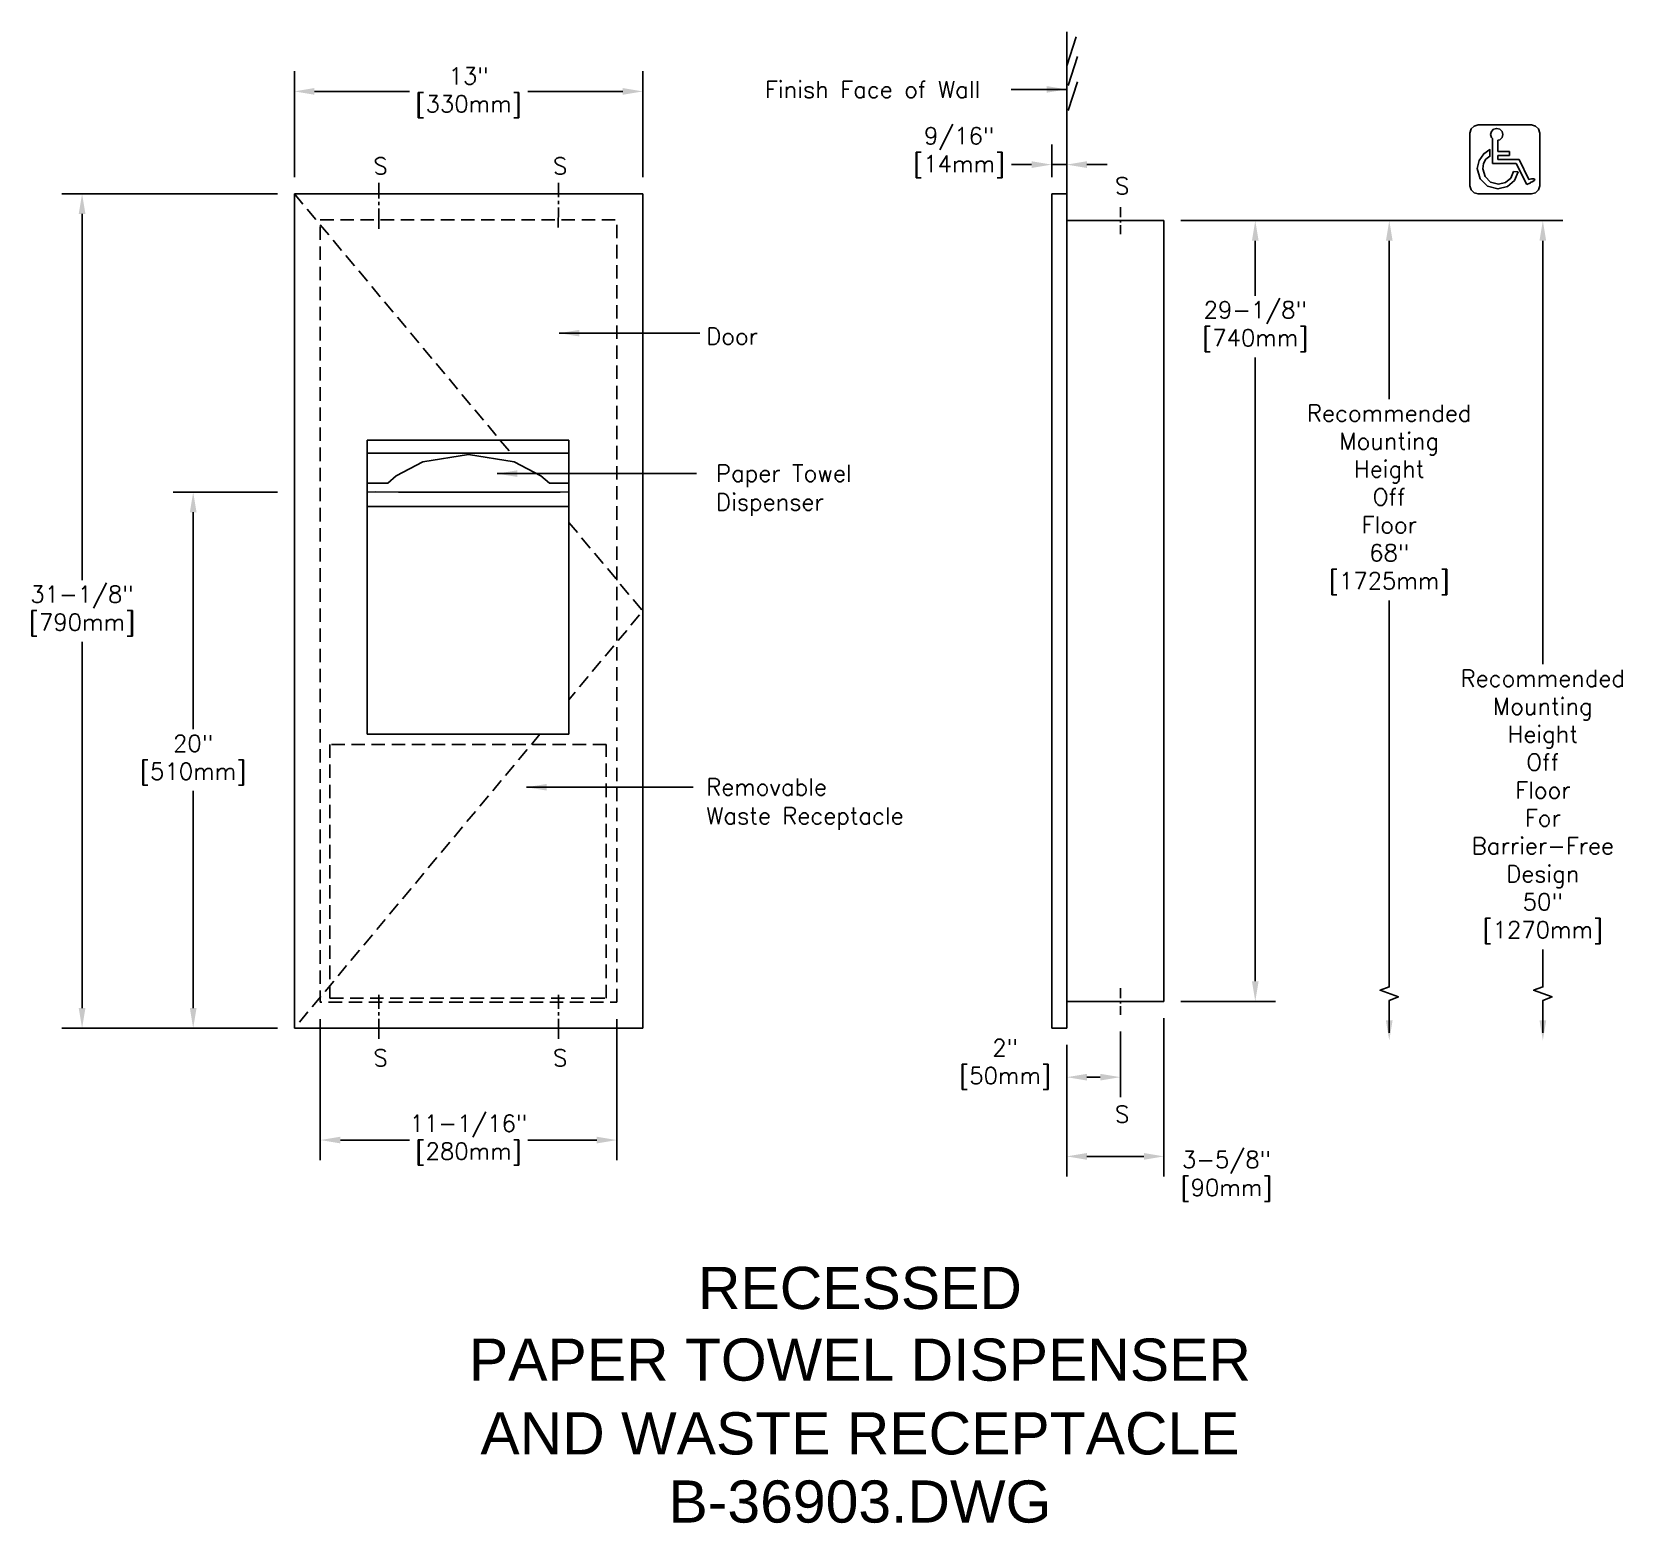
# Model space of a CAD drawing. Extents: x 105.4 to 164.7, y 85.4 to 141.1.
import ezdxf
from ezdxf.enums import TextEntityAlignment as Align

# ---------------------------------------------------------------- set-up
doc = ezdxf.new("R2010")
doc.units = 0
doc.header["$MEASUREMENT"] = 0
doc.header["$PDMODE"] = 3
doc.header["$PDSIZE"] = 1
doc.linetypes.add('CENTER2', pattern=[1.125, 0.75, -0.125, 0.125, -0.125])
doc.linetypes.add('HIDDEN2', pattern=[0.1875, 0.125, -0.0625])
doc.layers.get('0').update_dxf_attribs({"linetype": 'CONTINUOUS'})
doc.layers.get('DEFPOINTS').update_dxf_attribs({"linetype": 'CONTINUOUS'})
for name, color, linetype in [('DETAIL', 4, 'CONTINUOUS'), ('DIM', 1, 'CONTINUOUS'), ('TEXT', 2, 'CONTINUOUS')]:
    doc.layers.add(name, color=color, linetype=linetype)
doc.styles.add('ARIAL_5', font='ARIAL.TTF', dxfattribs={"height": 5})
doc.styles.add('DIM_S_7', font='simplex.shx', dxfattribs={"height": 0.625})
doc.dimstyles.new('DIM_S_7', dxfattribs={"dimtxt": 0.12, "dimasz": 0.75, "dimexe": 0.75, "dimexo": 0.625, "dimgap": 0.09375, "dimtad": 1, "dimtih": 1, "dimtoh": 1, "dimdec": 5, "dimrnd": 0.0625, "dimzin": 0, "dimtxsty": 'DIM_S_7', "dimcen": 0.09375, "dimaunit": 1, "dimazin": 3, "dimtfac": 1, "dimtdec": 4, "dimtofl": 0, "dimtmove": 0, "dimatfit": 3, "dimtolj": 1, "dimtzin": 0})

# ---------------------------------------------------------------- blocks, each defined once
blk = doc.blocks.new('*D0')
at = {"color": 0, "linetype": 'BYBLOCK'}
for p, q in [((115.198, 135.639), (115.198, 139.584)), ((128.198, 135.639), (128.198, 139.584)), ((115.948, 138.834), (119.491, 138.834)), ((127.448, 138.834), (123.904, 138.834))]:
    blk.add_line(p, q, dxfattribs=at)
for points in [[(115.948, 138.959), (115.948, 138.709), (115.198, 138.834)], [(127.448, 138.959), (127.448, 138.709), (128.198, 138.834)]]:
    blk.add_solid(points, dxfattribs=at)
at = {"layer": 'DEFPOINTS', "color": 0, "linetype": 'BYBLOCK'}
for p in [(128.198, 138.834), (115.198, 135.014), (128.198, 135.014)]:
    blk.add_point(p, dxfattribs=at)
at = {"color": 0, "linetype": 'BYBLOCK', "insert": (121.698, 138.784), "char_height": 0.625, "attachment_point": 5, "style": 'DIM_S_7'}
blk.add_mtext('\\A1;13"\\P[330mm]', dxfattribs=at)
blk = doc.blocks.new('*D1')
at = {"color": 0, "linetype": 'BYBLOCK'}
for p, q in [((114.573, 135.014), (106.529, 135.014)), ((107.279, 134.264), (107.279, 120.601)), ((107.279, 104.638), (107.279, 118.3)), ((114.573, 103.888), (106.529, 103.888))]:
    blk.add_line(p, q, dxfattribs=at)
for points in [[(107.154, 134.264), (107.404, 134.264), (107.279, 135.014)], [(107.154, 104.638), (107.404, 104.638), (107.279, 103.888)]]:
    blk.add_solid(points, dxfattribs=at)
at = {"layer": 'DEFPOINTS', "color": 0, "linetype": 'BYBLOCK'}
for p in [(115.198, 135.014), (107.279, 103.888), (115.198, 103.888)]:
    blk.add_point(p, dxfattribs=at)
at = {"color": 0, "linetype": 'BYBLOCK', "insert": (107.279, 119.451), "char_height": 0.625, "attachment_point": 5, "style": 'DIM_S_7'}
blk.add_mtext('\\A1;31-1/8"\\P[790mm]', dxfattribs=at)
blk = doc.blocks.new('*D2')
at = {"color": 0, "linetype": 'BYBLOCK'}
for p, q in [((116.166, 104.232), (116.166, 98.966)), ((127.229, 104.232), (127.229, 98.966)), ((116.916, 99.716), (119.491, 99.716)), ((126.479, 99.716), (123.904, 99.716))]:
    blk.add_line(p, q, dxfattribs=at)
for points in [[(116.916, 99.841), (116.916, 99.591), (116.166, 99.716)], [(126.479, 99.841), (126.479, 99.591), (127.229, 99.716)]]:
    blk.add_solid(points, dxfattribs=at)
at = {"layer": 'DEFPOINTS', "color": 0, "linetype": 'BYBLOCK'}
for p in [(116.166, 104.857), (127.229, 104.857), (127.229, 99.716)]:
    blk.add_point(p, dxfattribs=at)
at = {"color": 0, "linetype": 'BYBLOCK', "insert": (121.698, 99.716), "char_height": 0.625, "attachment_point": 5, "style": 'DIM_S_7'}
blk.add_mtext('\\A1;11-1/16"\\P[280mm]', dxfattribs=at)
blk = doc.blocks.new('*D3')
at = {"color": 0, "linetype": 'BYBLOCK'}
for p, q in [((148.264, 134.013), (151.795, 134.013)), ((151.045, 133.263), (151.045, 131.21)), ((151.045, 105.638), (151.045, 128.909)), ((148.264, 104.888), (151.795, 104.888))]:
    blk.add_line(p, q, dxfattribs=at)
for points in [[(150.92, 133.263), (151.17, 133.263), (151.045, 134.013)], [(150.92, 105.638), (151.17, 105.638), (151.045, 104.888)]]:
    blk.add_solid(points, dxfattribs=at)
at = {"layer": 'DEFPOINTS', "color": 0, "linetype": 'BYBLOCK'}
for p in [(147.639, 134.013), (147.639, 104.888), (151.045, 104.888)]:
    blk.add_point(p, dxfattribs=at)
at = {"color": 0, "linetype": 'BYBLOCK', "insert": (151.045, 130.06), "char_height": 0.625, "attachment_point": 5, "style": 'DIM_S_7'}
blk.add_mtext('\\A1;29-1/8"\\P[740mm]', dxfattribs=at)
blk = doc.blocks.new('*D4')
at = {"color": 0, "linetype": 'BYBLOCK'}
for p, q in [((147.639, 104.263), (147.639, 98.357)), ((144.014, 103.263), (144.014, 98.357)), ((144.764, 99.107), (146.889, 99.107))]:
    blk.add_line(p, q, dxfattribs=at)
for points in [[(144.764, 99.232), (144.764, 98.982), (144.014, 99.107)], [(146.889, 99.232), (146.889, 98.982), (147.639, 99.107)]]:
    blk.add_solid(points, dxfattribs=at)
at = {"layer": 'DEFPOINTS', "color": 0, "linetype": 'BYBLOCK'}
for p in [(147.639, 104.888), (144.014, 103.888), (147.639, 99.107)]:
    blk.add_point(p, dxfattribs=at)
at = {"color": 0, "linetype": 'BYBLOCK', "insert": (149.972, 98.364), "char_height": 0.625, "attachment_point": 5, "style": 'DIM_S_7'}
blk.add_mtext('\\A1;3-5/8"\\P[90mm]', dxfattribs=at)
blk = doc.blocks.new('*D7')
at = {"color": 0, "linetype": 'BYBLOCK'}
for p, q in [((114.573, 123.888), (110.674, 123.888)), ((111.424, 123.138), (111.424, 115.038)), ((111.424, 104.638), (111.424, 112.738)), ((114.573, 103.888), (110.674, 103.888))]:
    blk.add_line(p, q, dxfattribs=at)
for points in [[(111.299, 123.138), (111.549, 123.138), (111.424, 123.888)], [(111.299, 104.638), (111.549, 104.638), (111.424, 103.888)]]:
    blk.add_solid(points, dxfattribs=at)
at = {"layer": 'DEFPOINTS', "color": 0, "linetype": 'BYBLOCK'}
for p in [(111.424, 123.888), (115.198, 123.888), (115.198, 103.888)]:
    blk.add_point(p, dxfattribs=at)
at = {"color": 0, "linetype": 'BYBLOCK', "insert": (111.424, 113.888), "char_height": 0.625, "attachment_point": 5, "style": 'DIM_S_7'}
blk.add_mtext('\\A1;20"\\P[510mm]', dxfattribs=at)
blk = doc.blocks.new('*D8')
at = {"color": 0, "linetype": 'BYBLOCK'}
for p, q in [((143.452, 135.639), (143.452, 136.853)), ((144.014, 135.639), (144.014, 136.853)), ((142.702, 136.103), (141.952, 136.103)), ((143.452, 136.103), (144.014, 136.103)), ((144.764, 136.103), (145.514, 136.103))]:
    blk.add_line(p, q, dxfattribs=at)
for points in [[(142.702, 136.228), (142.702, 135.978), (143.452, 136.103)], [(144.764, 136.228), (144.764, 135.978), (144.014, 136.103)]]:
    blk.add_solid(points, dxfattribs=at)
at = {"layer": 'DEFPOINTS', "color": 0, "linetype": 'BYBLOCK'}
for p in [(144.014, 136.103), (143.452, 135.014), (144.014, 135.014)]:
    blk.add_point(p, dxfattribs=at)
at = {"color": 0, "linetype": 'BYBLOCK', "insert": (140, 136.55), "char_height": 0.625, "attachment_point": 5, "style": 'DIM_S_7'}
blk.add_mtext('\\A1;9/16"\\P[14mm]', dxfattribs=at)
blk = doc.blocks.new('*D9')
at = {"color": 0, "linetype": 'BYBLOCK'}
for p, q in [((144.014, 103.263), (144.014, 101.312)), ((146.014, 103.763), (146.014, 101.312)), ((144.764, 102.062), (145.264, 102.062))]:
    blk.add_line(p, q, dxfattribs=at)
for points in [[(144.764, 102.187), (144.764, 101.937), (144.014, 102.062)], [(145.264, 102.187), (145.264, 101.937), (146.014, 102.062)]]:
    blk.add_solid(points, dxfattribs=at)
at = {"layer": 'DEFPOINTS', "color": 0, "linetype": 'BYBLOCK'}
for p in [(144.014, 103.888), (146.014, 104.388), (146.014, 102.062)]:
    blk.add_point(p, dxfattribs=at)
at = {"color": 0, "linetype": 'BYBLOCK', "insert": (141.713, 102.537), "char_height": 0.625, "attachment_point": 5, "style": 'DIM_S_7'}
blk.add_mtext('\\A1;2"\\P[50mm]', dxfattribs=at)
blk = doc.blocks.new('ADA')
at = {"layer": 'DETAIL', "linetype": 'CONTINUOUS'}
for p, q in [((1.017, 0.853), (0.492, 0.853)), ((1.261, 0.358), (1.017, 0.853)), ((1.215, 0.235), (1.3, 0.278)), ((1.3, 0.278), (1.299, 0.282))]:
    blk.add_line(p, q, dxfattribs=at)
for points in [[(1.328, 0), (1.431, 0.028), (1.503, 0.1), (1.531, 0.202), (1.531, 1.514), (1.503, 1.616), (1.431, 1.688), (1.328, 1.716), (0, 1.716), (-0.102, 1.688), (-0.175, 1.616), (-0.203, 1.514), (-0.203, 0.202), (-0.175, 0.1), (-0.102, 0.028), (0, 0)], [(0.997, 0.551), (0.905, 0.333), (0.727, 0.181), (0.491, 0.125), (0.233, 0.194), (0.049, 0.378), (-0.021, 0.635), (0.026, 0.833), (0.142, 1), (0.293, 1.1), (0.295, 0.934), (0.193, 0.86), (0.137, 0.758), (0.12, 0.624), (0.172, 0.431), (0.31, 0.294), (0.504, 0.242), (0.68, 0.282), (0.814, 0.393), (0.883, 0.555)]]:
    blk.add_lwpolyline(points, close=True, dxfattribs=at)
for points in [[(0.492, 1.332), (0.54, 1.345), (0.595, 1.4), (0.616, 1.477), (0.595, 1.554), (0.54, 1.609), (0.463, 1.629), (0.386, 1.609), (0.331, 1.554), (0.31, 1.477), (0.331, 1.4), (0.355, 1.376)], [(0.355, 1.376), (0.355, 0.757)], [(0.492, 1.051), (0.492, 1.332)], [(0.492, 0.955), (0.78, 0.955), (0.78, 1.051), (0.492, 1.051)], [(0.492, 0.853), (0.492, 0.955)], [(0.355, 0.757), (0.492, 0.757)], [(0.492, 0.757), (0.948, 0.757)], [(0.948, 0.757), (1.215, 0.235)], [(1.299, 0.282), (1.359, 0.307), (1.398, 0.335), (1.407, 0.361), (1.382, 0.375), (1.329, 0.374), (1.261, 0.358)]]:
    blk.add_lwpolyline(points, dxfattribs=at)

msp = doc.modelspace()

# ---------------------------------------------------------------- linework, layer by layer
at = {"layer": 'DEFPOINTS', "color": 0, "linetype": 'BYBLOCK'}
for p in [(147.639111, 134.013215), (147.639111, 134.013215), (147.639111, 103.432908), (147.639111, 103.432908)]:
    msp.add_point(p, dxfattribs=at)
at = {"layer": 'DETAIL', "linetype": 'CONTINUOUS'}
for p, q in [((144.014111, 135.013557), (144.014111, 141.056877)), ((128.197609, 135.013557), (115.197654, 135.013557)), ((128.197609, 103.887873), (128.197609, 135.013557)), ((143.451611, 135.013557), (144.014111, 135.013557)), ((143.451611, 135.013557), (143.451611, 103.887873)), ((144.014111, 135.013557), (144.014111, 103.887873)), ((147.639111, 134.013215), (144.014111, 134.013215)), ((147.639111, 134.013215), (147.639111, 104.888215)), ((125.434706, 125.826432), (117.910771, 125.826432)), ((125.434706, 114.855658), (125.434706, 125.826432)), ((125.434706, 125.336225), (117.910771, 125.336225)), ((119.993148, 125.01355), (121.694947, 125.292171)), ((119.993148, 125.01355), (121.694947, 125.292171)), ((121.694947, 125.292171), (123.399907, 125.013579)), ((121.694947, 125.292171), (123.399907, 125.013579)), ((119.00139, 124.495961), (119.993148, 125.01355)), ((119.00139, 124.495961), (119.993148, 125.01355)), ((123.399907, 125.013579), (124.397457, 124.496194)), ((123.399907, 125.013579), (124.397457, 124.496194)), ((118.10836, 124.219001), (118.479248, 124.217281)), ((118.10836, 124.219001), (118.479248, 124.217281)), ((118.479248, 124.217281), (118.679323, 124.2168)), ((118.479248, 124.217281), (118.679323, 124.2168)), ((118.679323, 124.2168), (119.00139, 124.495961)), ((118.679323, 124.2168), (119.00139, 124.495961)), ((124.397457, 124.496194), (124.722263, 124.217602)), ((124.397457, 124.496194), (124.722263, 124.217602)), ((124.722263, 124.217602), (125.432666, 124.219219)), ((118.236868, 123.89207), (119.08781, 123.890511)), ((118.236868, 123.89207), (119.08781, 123.890511)), ((119.08781, 123.890511), (120.292252, 123.889403)), ((119.08781, 123.890511), (120.292252, 123.889403)), ((120.292252, 123.889403), (121.673601, 123.88866)), ((120.292252, 123.889403), (121.673601, 123.88866)), ((121.673601, 123.88866), (123.055336, 123.888208)), ((121.673601, 123.88866), (123.055336, 123.888208)), ((123.055336, 123.888208), (124.260876, 123.887975)), ((123.055336, 123.888208), (124.260876, 123.887975)), ((124.260876, 123.887975), (125.113676, 123.887888)), ((124.260876, 123.887975), (125.113676, 123.887888)), ((118.238135, 123.351164), (119.08921, 123.351572)), ((118.238135, 123.351164), (119.08921, 123.351572)), ((119.08921, 123.351572), (120.292904, 123.351616)), ((119.08921, 123.351572), (120.292904, 123.351616)), ((120.292904, 123.351616), (121.672974, 123.351426)), ((120.292904, 123.351616), (121.672974, 123.351426)), ((121.672974, 123.351426), (123.053176, 123.351091)), ((121.672974, 123.351426), (123.053176, 123.351091)), ((123.053176, 123.351091), (124.257244, 123.350712)), ((123.053176, 123.351091), (124.257244, 123.350712)), ((124.257244, 123.350712), (125.108934, 123.350406)), ((124.257244, 123.350712), (125.108934, 123.350406)), ((125.108934, 123.350406), (125.432003, 123.35029)), ((125.108934, 123.350406), (125.432003, 123.35029)), ((117.910771, 114.855658), (125.434706, 114.855658)), ((117.910771, 114.855658), (125.434706, 114.855658)), ((147.639111, 104.888215), (144.014111, 104.888215)), ((115.197654, 103.887873), (128.197609, 103.887873)), ((143.451611, 103.887873), (144.014111, 103.887873))]:
    msp.add_line(p, q, dxfattribs=at)
at = {"layer": 'DETAIL', "linetype": 'CENTER2'}
for p, q in [((118.348158, 133.710701), (118.345503, 135.426483)), ((125.043172, 133.758049), (125.052379, 135.426249)), ((118.348158, 103.492566), (118.348013, 105.129216)), ((125.051051, 103.490948), (125.049579, 105.129216))]:
    msp.add_line(p, q, dxfattribs=at)
at = {"layer": 'DETAIL'}
for p, q in [((115.197654, 135.013557), (115.197654, 103.887873)), ((117.910771, 125.826432), (117.910771, 114.855658)), ((118.682943, 124.219938), (117.908732, 124.220021)), ((125.432666, 124.219219), (124.720289, 124.219295)), ((125.437179, 123.887873), (117.915947, 123.894139)), ((125.432003, 123.35029), (117.915947, 123.35029))]:
    msp.add_line(p, q, dxfattribs=at)
at = {"layer": 'DETAIL', "linetype": 'CENTER2', "ltscale": 0.5}
for p, q in [((146.014111, 134.513215), (146.014111, 133.513215)), ((146.014111, 105.388215), (146.014111, 104.388215))]:
    msp.add_line(p, q, dxfattribs=at)
at = {"layer": 'DETAIL', "linetype": 'CONTINUOUS'}
for points in [[(144.365116, 140.86686), (144.013936, 139.79149)], [(144.410846, 140.134757), (144.059885, 139.0594)], [(144.410846, 139.193778), (144.059885, 138.11864)]]:
    msp.add_lwpolyline(points, dxfattribs=at)
at = {"layer": 'DETAIL', "linetype": 'HIDDEN2', "ltscale": 4}
msp.add_lwpolyline([(115.197654, 135.013557), (123.281324, 125.336225)], dxfattribs=at)
at = {"layer": 'DETAIL', "linetype": 'HIDDEN2', "ltscale": 4, "flags": 128}
msp.add_lwpolyline([(127.228882, 104.8566), (127.228882, 134.044829), (116.166382, 134.044829), (116.166382, 104.8566)], close=True, dxfattribs=at)
for points in [[(125.434706, 122.758313), (128.197609, 119.450715), (125.434706, 116.143117)], [(124.359266, 114.855658), (115.197654, 103.887873)]]:
    msp.add_lwpolyline(points, dxfattribs=at)
at = {"layer": 'DETAIL', "linetype": 'HIDDEN2', "ltscale": 4}
msp.add_lwpolyline([(116.525203, 105.011395), (126.828358, 105.011395), (126.828358, 114.472913), (116.525203, 114.472913)], close=True, dxfattribs=at)
at = {"layer": 'DIM', "linetype": 'CONTINUOUS'}
for p, q in [((148.264111, 134.013215), (162.522617, 134.013215)), ((148.264111, 134.013215), (156.792847, 134.013215)), ((156.042847, 133.263215), (156.042847, 127.355404)), ((161.772617, 133.263215), (161.772617, 117.46295)), ((156.042847, 105.428072), (156.042847, 119.846476)), ((161.772617, 105.428072), (161.772617, 106.829021)), ((156.042847, 104.182908), (156.042847, 104.928072)), ((161.772617, 104.182908), (161.772617, 104.928072))]:
    msp.add_line(p, q, dxfattribs=at)
for points in [[(156.042847, 103.714158), (156.042847, 104.928072), (156.386282, 105.053072), (155.699413, 105.303072), (156.042847, 105.428072), (156.042847, 106.398337)], [(161.772617, 103.714158), (161.772617, 104.928072), (162.116052, 105.053072), (161.429182, 105.303072), (161.772617, 105.428072), (161.772617, 106.398337)]]:
    msp.add_lwpolyline(points, dxfattribs=at)
for points in [[(155.917847, 133.263215), (156.167847, 133.263215), (156.042847, 134.013215)], [(161.647617, 133.263215), (161.897617, 133.263215), (161.772617, 134.013215)], [(155.917847, 104.182908), (156.167847, 104.182908), (156.042847, 103.432908)], [(161.647617, 104.182908), (161.897617, 104.182908), (161.772617, 103.432908)]]:
    msp.add_solid(points, dxfattribs=at)

# ---------------------------------------------------------------- block references
at = {"linetype": 'CONTINUOUS', "xscale": 1.5, "yscale": 1.5, "zscale": 1.5}
msp.add_blockref('ADA', (159.35772, 135.010956), dxfattribs=at)

# ---------------------------------------------------------------- texts
at = {"layer": 'DIM', "linetype": 'CONTINUOUS', "style": 'DIM_S_7'}
for s, p in [('Finish Face of Wall', (132.751543, 138.589869)), ('S', (118.148714, 135.740838)), ('S', (124.846502, 135.740838)), ('S', (145.809562, 134.996308)), ('Door', (130.56366, 129.389348)), ('Paper Towel', (130.92939, 124.275376)), ('Dispenser', (130.92939, 123.203948)), ('Removable', (130.56366, 112.5725)), ('Waste Receptacle', (130.56366, 111.501071)), ('S', (118.148714, 102.472726)), ('S', (124.846502, 102.472726)), ('S', (145.809562, 100.370244))]:
    msp.add_text(s, height=0.625, dxfattribs=at).set_placement(p)
at = {"layer": 'DIM', "linetype": 'CONTINUOUS', "char_height": 0.625, "attachment_point": 5, "style": 'DIM_S_7'}
for s, insert in [('\\A1;Recommended\\PMounting\\PHeight\\POff\\PFloor\\P68"\\P[1725mm]', (156.042847, 123.60094)), ('\\A1;Recommended\\PMounting\\PHeight\\POff\\PFloor\\PFor\\PBarrier-Free\\PDesign\\P50"\\P[1270mm]', (161.772617, 112.145985))]:
    msp.add_mtext(s, dxfattribs=dict(at, insert=insert))
at = {"layer": 'TEXT', "linetype": 'CONTINUOUS', "style": 'ARIAL_5'}
for s, p in [('RECESSED', (136.296728, 94.200563)), ('PAPER TOWEL DISPENSER', (136.296728, 91.527142)), ('AND WASTE RECEPTACLE', (136.296728, 88.776032)), ('B-36903.DWG', (136.296728, 86.233617))]:
    msp.add_text(s, height=1.57248, dxfattribs=at).set_placement(p, align=Align.MIDDLE)

# ---------------------------------------------------------------- dimensions: what is measured, and where the dimension line sits
at = {"layer": 'DIM', "linetype": 'CONTINUOUS'}
for base, p1, p2, text, picture, middle in [((128.197609, 138.833592), (115.197654, 135.013557), (128.197609, 135.013557), '13"\\P[330mm]', '*D0', (121.697632, 138.784152)), ((144.014111, 136.103451), (143.451611, 135.013557), (144.014111, 135.013557), '9/16"\\P[14mm]', '*D8', (140.000312, 136.550235)), ((127.228882, 99.716141), (116.166382, 104.8566), (127.228882, 104.8566), '11-1/16"\\P[280mm]', '*D2', (121.697632, 99.716141)), ((147.639111, 99.106835), (144.014111, 103.887873), (147.639111, 104.888215), '3-5/8"\\P[90mm]', '*D4', (149.971824, 98.364441)), ((146.014111, 102.062393), (144.014111, 103.887873), (146.014111, 104.388215), '2"\\P[50mm]', '*D9', (141.713364, 102.536827))]:
    dim = msp.add_linear_dim(base=base, p1=p1, p2=p2, text=text, dimstyle='DIM_S_7', override={"dimpost": '\\X'}, dxfattribs=at)
    dim.commit()
    dim.dimension.update_dxf_attribs({"geometry": picture, "text_midpoint": middle, "dimtype": 160})
for base, p1, p2, text, picture, middle in [((107.278853, 103.887873), (115.197654, 135.013557), (115.197654, 103.887873), '31-1/8"\\P[790mm]', '*D1', (107.278853, 119.450715)), ((111.423792, 123.887873), (115.197654, 103.887873), (115.197654, 123.887873), '20"\\P[510mm]', '*D7', (111.423792, 113.887873))]:
    dim = msp.add_linear_dim(base=base, p1=p1, p2=p2, angle=90, text=text, dimstyle='DIM_S_7', override={"dimpost": '\\X'}, dxfattribs=at)
    dim.commit()
    dim.dimension.update_dxf_attribs({"geometry": picture, "text_midpoint": middle})
dim = msp.add_linear_dim(base=(151.044538, 104.888215), p1=(147.639111, 134.013215), p2=(147.639111, 104.888215), angle=90, text='29-1/8"\\P[740mm]', dimstyle='DIM_S_7', override={"dimpost": '\\X'}, dxfattribs=at)
dim.commit()
dim.dimension.update_dxf_attribs({"geometry": '*D3', "text_midpoint": (151.044538, 130.059584), "dimtype": 160})

# ---------------------------------------------------------------- leaders
for points in [[(144.014985, 138.908561), (141.936974, 138.908561)], [(125.077711, 129.815862), (130.31984, 129.815862)], [(122.761421, 124.57583), (130.19793, 124.57583)], [(123.858611, 112.877153), (130.07602, 112.877153)]]:
    msp.add_leader(points, dimstyle='DIM_S_7', dxfattribs=at)

doc.saveas('drawing.dxf')
